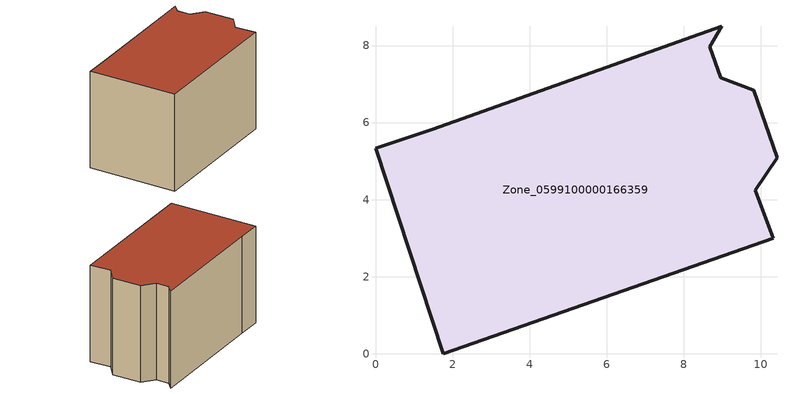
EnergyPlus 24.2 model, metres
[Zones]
Zone_0599100000166359
 floor ground (C_G): 1.48,5.82 8.98,8.5 8.68,7.97 8.96,7.17 9.82,6.84 10.42,5.09 9.86,4.24 10.33,3 1.76,0 0,5.33 z0
 wall outside (C_F): 1.76,0 10.33,3 9.86,4.24 10.42,5.09 9.82,6.84 8.96,7.17 8.68,7.97 8.98,8.5 1.48,5.82 0,5.33 1.76,0 z0:6.12
 roof outside (C_R): 8.98,8.5 1.48,5.82 0,5.33 1.76,0 10.33,3 9.86,4.24 10.42,5.09 9.82,6.84 8.96,7.17 8.68,7.97 z6.12
[BUILDING]
Pand.0599100000166359: North Axis=0; Terrain=City; Loads Convergence Tolerance Value=0.04; Temperature Convergence Tolerance Value=0.4; Solar Distribution=FullExterior; Maximum Number of Warmup Days=25; Minimum Number of Warmup Days=1
[Site:Location]
Rotterdam.The.Hague.AP_ZH_NLD Design_Conditions: Latitude=51.96; Longitude=4.45; Time Zone=1; Elevation=-4.5
[SITE:GROUNDTEMPERATURE:BUILDINGSURFACE]
18, 18, 18, 18, 18, 18, 18, 18, 18, 18, 18, 18
[MATERIAL] Thermal Absorptance=0.9; Solar Absorptance=0.7; Visible Absorptance=0.7
Name | Roughness | Thickness | Conductivity | Density | Specific Heat
G.TI.1946 | MediumSmooth | 0.15 | 1 | 540 | 1210
F.TI.1946 | Rough | 0.3 | 0.857143 | 1920 | 840
R.TI.1946 | MediumRough | 0.2 | 0.1 | 1500 | 1000
[CONSTRUCTION]
C_G: G.TI.1946
C_F: F.TI.1946
C_R: R.TI.1946
[ZONE]
Zone_0599100000166359: Type=1; Multiplier=1; Ceiling Height=Autocalculate; Volume=Autocalculate; Floor Area=autocalculate; Part of Total Floor Area=Yes
[ZONEINFILTRATION:DESIGNFLOWRATE]
Infil_Zone_0599100000166359: Zone or ZoneList or Space or SpaceList=Zone_0599100000166359; Schedule=AlwaysOn; Design Flow Rate Calculation Method=Flow/Area; Flow Rate per Floor Area=0.003; Constant Term Coefficient=1; Temperature Term Coefficient=0; Velocity Term Coefficient=0; Velocity Squared Term Coefficient=0
[HVACTEMPLATE:ZONE:IDEALLOADSAIRSYSTEM]
Zone_0599100000166359: Maximum Heating Supply Air Temperature=50; Minimum Cooling Supply Air Temperature=13; Maximum Heating Supply Air Humidity Ratio=0.0156; Minimum Cooling Supply Air Humidity Ratio=0.0077; Heating Limit=NoLimit; Cooling Limit=NoLimit; Dehumidification Control Type=ConstantSensibleHeatRatio; Cooling Sensible Heat Ratio=0.7; Dehumidification Setpoint=60; Humidification Control Type=None; Humidification Setpoint=30; Outdoor Air Method=None; Outdoor Air Flow Rate per Person=0.00944; Outdoor Air Flow Rate per Zone Floor Area=0; Outdoor Air Flow Rate per Zone=0; Demand Controlled Ventilation Type=None; Outdoor Air Economizer Type=NoEconomizer; Heat Recovery Type=None; Sensible Heat Recovery Effectiveness=0.7; Latent Heat Recovery Effectiveness=0.65
[ZONECONTROL:THERMOSTAT]
ThermostatControl_Zone_0599100000166359: Zone or ZoneList=Zone_0599100000166359; Control Type Schedule=DualSetpointControlType; Control 1=Thermostat_Zone_0599100000166359; Temperature Difference Between Cutout And Setpoint=0
[THERMOSTATSETPOINT:DUALSETPOINT]
Thermostat_Zone_0599100000166359: Heating Setpoint Temperature Schedule=HeatingSetpoint_Zone_0599100000166359; Cooling Setpoint Temperature Schedule=CoolingSetpoint_Zone_0599100000166359
[SCHEDULE:COMPACT]
HeatingSetpoint_Zone_0599100000166359: Through: 12/31, For: AllDays, Until: 24:00, 21
CoolingSetpoint_Zone_0599100000166359: Through: 12/31, For: AllDays, Until: 24:00, 24
DualSetpointControlType: Through: 12/31, For: AllDays, Until: 24:00, 4
AlwaysOn: Through: 12/31, For: AllDays, Until: 24:00, 1
